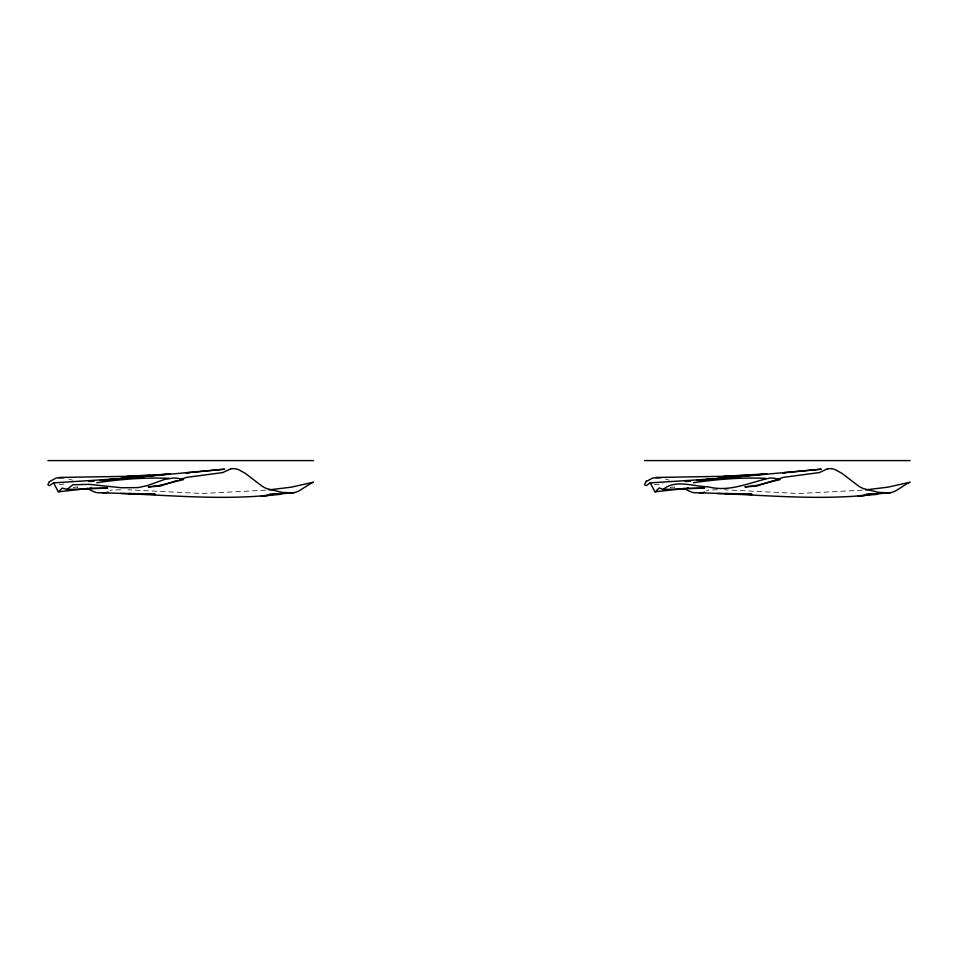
<?xml version="1.0" encoding="UTF-8"?>
<svg xmlns="http://www.w3.org/2000/svg" width="958" height="958" viewBox="0 0 958 958"><rect width="100%" height="100%" fill="white"/><g stroke="black" fill="none" stroke-linecap="round" stroke-linejoin="round"><path stroke-width="0.72" stroke-dasharray="4.79 3.59" d="M59.18 484.532L66.341 483.826M654.386 484.676L662.984 483.826M265.641 490.173L202.258 493.49L127.905 489.778M862.284 490.173L798.9 493.49L724.547 489.778M73.694 487.335L77.957 487.071L73.754 487.311M670.337 487.335L674.6 487.071L670.396 487.311M120.636 489.789L111.403 490.005A477.168 75.095 -90 0 1 109.966 490.987M717.279 489.789L708.046 490.005A477.168 75.095 -90 0 1 706.609 490.987M665.487 478.988L669.247 480.186M68.844 478.988L72.604 480.186"/><path stroke-width="1.44" d="M49.397 481.718L56.247 477.946L63.911 477.791M646.111 481.575L652.889 477.946L660.553 477.791M49.349 481.814L47.9 484.509L48.523 485.167A755.563 30.345 -90 0 0 49.756 485.562L53.409 482.892L139.377 477.407L114.146 479.479M646.375 481.024L644.542 484.509L645.165 485.167A755.563 30.345 90 0 0 646.399 485.562L650.051 482.892L736.019 477.407L710.788 479.479M657.212 489.945L659.308 487.957L663.08 489.466L704.346 488.137L686.239 488.376M657.032 490.197L655.32 491.813A352.101 14.142 -90 0 1 654.721 491.478L650.266 482.916M179.829 479.659L186.618 477.383L222.663 472.593L230.627 468.917M775.226 480.066L783.261 477.383L819.306 472.593L827.269 468.917M177.35 480.461L174.775 481.263M773.992 480.461L771.657 481.191M174.284 481.419L159.902 486.149L148.322 486.88M770.915 481.419L756.545 486.149L744.965 486.88M148.658 486.868L159.579 485.443L183.517 479.611L177.745 478.293A296.705 92.112 90 0 0 173.218 478.03L164.764 479.371L147.46 485.574L138.299 487.574L121.786 487.778L88.926 484.329L72.856 484.796L67.072 489.382L62.186 488.113L58.678 491.813A352.101 14.142 -90 0 1 58.079 491.478L53.624 482.916M745.3 486.868L756.221 485.443L780.159 479.611L774.387 478.293A296.705 92.112 -90 0 0 769.861 478.03C749.599 482.401 729.804 492.412 708.321 486.868C693.736 486.604 674.995 478.988 663.211 489.466M96.782 482.724C120.78 479.228 145.053 477.264 169.315 478.377M58.51 491.789L91.824 488.149M693.424 482.724C717.422 479.228 741.696 477.264 765.957 478.377M655.152 491.789L688.467 488.149M189.433 472.486L185.96 472.905L224.615 469.192L127.474 478.09L170.105 473.839M786.063 472.486L782.602 472.905L821.257 469.192L724.116 478.09M655.835 477.455L723.613 476.33L766.735 473.839M91.178 481.395L94.112 481.108M101.464 480.401L105.871 479.97M108.817 479.683L166.129 474.258L126.983 476.33L59.192 477.455M687.82 481.395L690.754 481.108M698.107 480.401L702.513 479.97M705.459 479.683L762.772 474.258M88.627 481.431L92.986 481.036M100.255 480.377L123.51 478.258M685.269 481.431L689.628 481.036M696.897 480.377L720.153 478.258M268.863 489.909L291.304 487.155L313.458 482.221A276.922 61.54 90 0 0 311.254 483.119L299.794 490.424A362.495 80.556 -90 0 1 292.968 492.843L281.939 492.4L266.695 488.58A590.224 131.174 -90 0 1 262.193 486.257L245.499 473.503L238.841 469.755A289.915 64.437 -90 0 0 230.627 468.881M280.658 494.34L261.33 496.016L272.731 494.915C214.317 501.058 155.555 493.681 97.093 492.723C93.573 491.861 90.327 490.161 87.31 488.221M865.505 489.909L887.946 487.155L910.1 482.221A276.922 61.54 90 0 0 907.897 483.119L896.437 490.424A362.495 80.556 -90 0 1 889.611 492.843L878.582 492.4L863.338 488.58A590.224 131.174 90 0 1 858.835 486.257L842.142 473.503L835.472 469.755A289.915 64.437 -90 0 0 827.269 468.881M877.3 494.34L857.973 496.016L869.373 494.915C810.947 501.058 752.186 493.681 693.736 492.723C690.215 491.861 686.97 490.161 683.952 488.221M102.817 493.31L106.398 492.64A477.168 75.095 -90 0 0 107.835 492.101M699.46 493.31L703.04 492.64A477.168 75.095 -90 0 0 704.477 492.101M90.411 481.419L93.381 481.179M102.278 480.449L111.188 479.719M687.054 481.419L690.023 481.179M698.921 480.449L707.83 479.719M294.202 492.604L269.258 494.472L289.292 493.131M890.844 492.604L865.9 494.472L885.934 493.131M66.569 489.466L107.703 488.137L89.597 488.376M126.983 476.33L150.274 475.336M723.613 476.33L746.917 475.336M47.9 460.594L313.458 460.594M644.542 460.594L910.1 460.594M738.295 493.789L725.122 493.598L751.886 494.436M742.678 493.849L751.467 493.969L743.959 493.849M141.652 493.789L128.48 493.598L155.436 494.436M146.035 493.849L154.825 493.969L147.316 493.849M717.183 493.454L736.522 493.741M120.552 493.454L139.88 493.741M733.05 493.837L752.078 494.436"/></g></svg>
